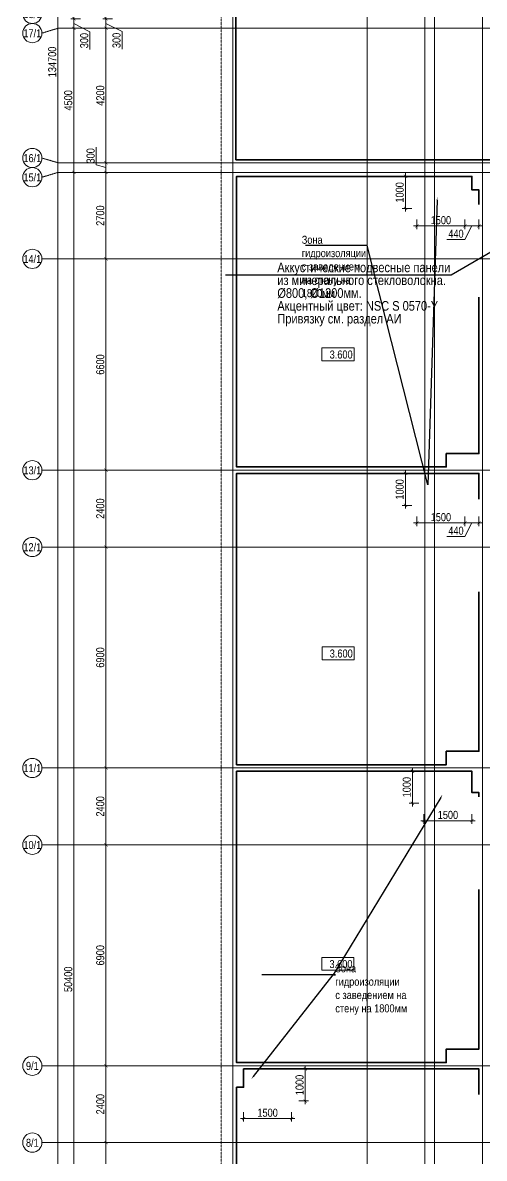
# Model space of a CAD drawing. Header units: millimetres. Extents: x -328335 to 1213373, y -208171 to 164144.
# Drawn here: x -6555 to 7855, y 33110 to 68575 of the extents above; entities that cross this region are included whole.
import ezdxf
from ezdxf import colors
from ezdxf.entities.mleader import LeaderData, LeaderLine
from ezdxf.enums import TextEntityAlignment as Align
from ezdxf.math import Vec2, Vec3

# ---------------------------------------------------------------- set-up
doc = ezdxf.new("R2010")
doc.units = ezdxf.units.MM
doc.header["$LTSCALE"] = 0.5
doc.linetypes.add('CENTER', pattern=[50.8, 31.75, -6.35, 6.35, -6.35])
doc.linetypes.add('DASHED', pattern=[19.05, 12.7, -6.35])
doc.layers.get('Defpoints').update_dxf_attribs({"color": 140})
for name, color, linetype, lineweight in [('АИ_Плинтус', 3, 'Continuous', 9), ('АИ_Полы', 1, 'Continuous', 9), ('АИ_Полы_размеры', 7, 'Continuous', 5), ('АР6_потолок_отм', 5, 'Continuous', 5), ('АЦ_Выноски', 7, 'Continuous', 5), ('РД_Оси_размер', 8, 'Continuous', 0)]:
    doc.layers.add(name, color=color, linetype=linetype, lineweight=lineweight)
doc.layers.add('АР_Делит', color=120, linetype='Continuous', lineweight=0, plot=False)
doc.layers.add('РД_Оси_100', color=7, linetype='Continuous', lineweight=0, true_color=0x525252)
doc.styles.add('Arial_Narrow_08', font='ARIALN.TTF', dxfattribs={"width": 0.8})
doc.styles.add('style1', font='ARIALN.TTF')
doc.styles.add('ккк', font='isocpeur.ttf', dxfattribs={"width": 0.85, "oblique": 15})
doc.dimstyles.new('Dim100_ареал', dxfattribs={"dimscale": 100, "dimtxt": 2.5, "dimasz": 1, "dimexe": 1, "dimexo": 1, "dimgap": 0.5, "dimtad": 1, "dimzin": 12, "dimdsep": 46, "dimtxsty": 'style1', "dimblk": 'ARCHTICK', "dimcen": 1, "dimdle": 1, "dimaunit": 1, "dimadec": 0, "dimazin": 3, "dimtfac": 1, "dimtmove": 1, "dimatfit": 3, "dimldrblk": 'OPEN30', "dimfxl": 2, "dimfxlon": 1, "dimtolj": 1, "dimtzin": 0, "dimlwd": 5, "dimlwe": 5, "dimarcsym": 0})

# ---------------------------------------------------------------- blocks, each defined once
blk = doc.blocks.new('A-iden')
at = {"linetype": 'Continuous', "lineweight": 5}
blk.add_circle((0, -4), 3, dxfattribs=at)
at = {"color": 0, "linetype": 'Continuous', "lineweight": 20, "style": 'ккк', "width": 0.85}
blk.add_attdef('ID', text='', height=4, dxfattribs=at).set_placement((0.31, -3.85), align=Align.MIDDLE_CENTER)
blk = doc.blocks.new('_ArchTick')
at = {"color": 0, "linetype": 'ByBlock', "const_width": 0.15}
blk.add_lwpolyline([(-0.5, -0.5), (0.5, 0.5)], dxfattribs=at)
blk = doc.blocks.new('*D402')
at = {"layer": 'Defpoints', "color": 0, "transparency": 16777216}
for p in [(-5455, 134700), (-2955, 134700), (-2955, 0)]:
    blk.add_point(p, dxfattribs=at)
at = {"layer": 'РД_Оси_размер', "color": 0, "lineweight": 5, "transparency": 16777216}
for p, q in [((-5455, -100), (-5455, 134800)), ((-5255, 134700), (-5555, 134700)), ((-5255, 0), (-5555, 0))]:
    blk.add_line(p, q, dxfattribs=at)
at = {"layer": 'РД_Оси_размер', "color": 0, "lineweight": 5, "transparency": 16777216, "xscale": 100, "yscale": 100, "zscale": 100}
for p, rotation in [((-5455, 134700), 90), ((-5455, 0), 270)]:
    blk.add_blockref('_ArchTick', p, dxfattribs=dict(at, rotation=rotation))
at = {"layer": 'РД_Оси_размер', "color": 0, "transparency": 16777216, "insert": (-5633, 67350), "char_height": 250, "attachment_point": 5, "rotation": 90, "style": 'style1'}
blk.add_mtext('\\A1;134700', dxfattribs=at)
blk = doc.blocks.new('_Open30')
at = {"color": 0, "linetype": 'ByBlock', "lineweight": -2}
for p, q in [((-1, 0.27), (0, 0)), ((0, 0), (-1, -0.27)), ((0, 0), (-1, 0))]:
    blk.add_line(p, q, dxfattribs=at)
blk = doc.blocks.new('*D407')
at = {"layer": 'Defpoints', "color": 0, "transparency": 16777216}
for p in [(-3955, 33600), (-2955, 33600), (-2955, 29400)]:
    blk.add_point(p, dxfattribs=at)
at = {"layer": 'РД_Оси_размер', "color": 0, "lineweight": 5, "transparency": 16777216}
for p, q in [((-3955, 29300), (-3955, 33700)), ((-3755, 33600), (-4055, 33600)), ((-3755, 29400), (-4055, 29400))]:
    blk.add_line(p, q, dxfattribs=at)
at = {"layer": 'РД_Оси_размер', "color": 0, "lineweight": 5, "transparency": 16777216, "xscale": 100, "yscale": 100, "zscale": 100}
for p, rotation in [((-3955, 33600), 90), ((-3955, 29400), 270)]:
    blk.add_blockref('_ArchTick', p, dxfattribs=dict(at, rotation=rotation))
at = {"layer": 'РД_Оси_размер', "color": 0, "transparency": 16777216, "insert": (-4133, 31500), "char_height": 250, "attachment_point": 5, "rotation": 90, "style": 'style1'}
blk.add_mtext('\\A1;4200', dxfattribs=at)
blk = doc.blocks.new('*D408')
at = {"layer": 'Defpoints', "color": 0, "transparency": 16777216}
for p in [(-3955, 36000), (-2955, 36000), (-2955, 33600)]:
    blk.add_point(p, dxfattribs=at)
at = {"layer": 'РД_Оси_размер', "color": 0, "lineweight": 5, "transparency": 16777216}
for p, q in [((-3755, 36000), (-4055, 36000)), ((-3955, 33500), (-3955, 36100)), ((-3755, 33600), (-4055, 33600))]:
    blk.add_line(p, q, dxfattribs=at)
at = {"layer": 'РД_Оси_размер', "color": 0, "lineweight": 5, "transparency": 16777216, "xscale": 100, "yscale": 100, "zscale": 100}
for p, rotation in [((-3955, 36000), 90), ((-3955, 33600), 270)]:
    blk.add_blockref('_ArchTick', p, dxfattribs=dict(at, rotation=rotation))
at = {"layer": 'РД_Оси_размер', "color": 0, "transparency": 16777216, "insert": (-4133, 34800), "char_height": 250, "attachment_point": 5, "rotation": 90, "style": 'style1'}
blk.add_mtext('\\A1;2400', dxfattribs=at)
blk = doc.blocks.new('*D409')
at = {"layer": 'Defpoints', "color": 0, "transparency": 16777216}
for p in [(-3955, 42900), (-2955, 42900), (-2955, 36000)]:
    blk.add_point(p, dxfattribs=at)
at = {"layer": 'РД_Оси_размер', "color": 0, "lineweight": 5, "transparency": 16777216}
for p, q in [((-3955, 35900), (-3955, 43000)), ((-3755, 42900), (-4055, 42900)), ((-3755, 36000), (-4055, 36000))]:
    blk.add_line(p, q, dxfattribs=at)
at = {"layer": 'РД_Оси_размер', "color": 0, "lineweight": 5, "transparency": 16777216, "xscale": 100, "yscale": 100, "zscale": 100}
for p, rotation in [((-3955, 42900), 90), ((-3955, 36000), 270)]:
    blk.add_blockref('_ArchTick', p, dxfattribs=dict(at, rotation=rotation))
at = {"layer": 'РД_Оси_размер', "color": 0, "transparency": 16777216, "insert": (-4133, 39450), "char_height": 250, "attachment_point": 5, "rotation": 90, "style": 'style1'}
blk.add_mtext('\\A1;6900', dxfattribs=at)
blk = doc.blocks.new('*D410')
at = {"layer": 'Defpoints', "color": 0, "transparency": 16777216}
for p in [(-3955, 45300), (-2955, 45300), (-2955, 42900)]:
    blk.add_point(p, dxfattribs=at)
at = {"layer": 'РД_Оси_размер', "color": 0, "lineweight": 5, "transparency": 16777216}
for p, q in [((-3955, 42800), (-3955, 45400)), ((-3755, 45300), (-4055, 45300)), ((-3755, 42900), (-4055, 42900))]:
    blk.add_line(p, q, dxfattribs=at)
at = {"layer": 'РД_Оси_размер', "color": 0, "lineweight": 5, "transparency": 16777216, "xscale": 100, "yscale": 100, "zscale": 100}
for p, rotation in [((-3955, 45300), 90), ((-3955, 42900), 270)]:
    blk.add_blockref('_ArchTick', p, dxfattribs=dict(at, rotation=rotation))
at = {"layer": 'РД_Оси_размер', "color": 0, "transparency": 16777216, "insert": (-4133, 44100), "char_height": 250, "attachment_point": 5, "rotation": 90, "style": 'style1'}
blk.add_mtext('\\A1;2400', dxfattribs=at)
blk = doc.blocks.new('*D411')
at = {"layer": 'Defpoints', "color": 0, "transparency": 16777216}
for p in [(-3955, 52200), (-2955, 52200), (-2955, 45300)]:
    blk.add_point(p, dxfattribs=at)
at = {"layer": 'РД_Оси_размер', "color": 0, "lineweight": 5, "transparency": 16777216}
for p, q in [((-3755, 52200), (-4055, 52200)), ((-3955, 45200), (-3955, 52300)), ((-3755, 45300), (-4055, 45300))]:
    blk.add_line(p, q, dxfattribs=at)
at = {"layer": 'РД_Оси_размер', "color": 0, "lineweight": 5, "transparency": 16777216, "xscale": 100, "yscale": 100, "zscale": 100}
for p, rotation in [((-3955, 52200), 90), ((-3955, 45300), 270)]:
    blk.add_blockref('_ArchTick', p, dxfattribs=dict(at, rotation=rotation))
at = {"layer": 'РД_Оси_размер', "color": 0, "transparency": 16777216, "insert": (-4133, 48750), "char_height": 250, "attachment_point": 5, "rotation": 90, "style": 'style1'}
blk.add_mtext('\\A1;6900', dxfattribs=at)
blk = doc.blocks.new('*D412')
at = {"layer": 'Defpoints', "color": 0, "transparency": 16777216}
for p in [(-3955, 54600), (-2955, 54600), (-2955, 52200)]:
    blk.add_point(p, dxfattribs=at)
at = {"layer": 'РД_Оси_размер', "color": 0, "lineweight": 5, "transparency": 16777216}
for p, q in [((-3955, 52100), (-3955, 54700)), ((-3755, 54600), (-4055, 54600)), ((-3755, 52200), (-4055, 52200))]:
    blk.add_line(p, q, dxfattribs=at)
at = {"layer": 'РД_Оси_размер', "color": 0, "lineweight": 5, "transparency": 16777216, "xscale": 100, "yscale": 100, "zscale": 100}
for p, rotation in [((-3955, 54600), 90), ((-3955, 52200), 270)]:
    blk.add_blockref('_ArchTick', p, dxfattribs=dict(at, rotation=rotation))
at = {"layer": 'РД_Оси_размер', "color": 0, "transparency": 16777216, "insert": (-4133, 53400), "char_height": 250, "attachment_point": 5, "rotation": 90, "style": 'style1'}
blk.add_mtext('\\A1;2400', dxfattribs=at)
blk = doc.blocks.new('*D413')
at = {"layer": 'Defpoints', "color": 0, "transparency": 16777216}
for p in [(-3955, 61200), (-2955, 61200), (-2955, 54600)]:
    blk.add_point(p, dxfattribs=at)
at = {"layer": 'РД_Оси_размер', "color": 0, "lineweight": 5, "transparency": 16777216}
for p, q in [((-3755, 61200), (-4055, 61200)), ((-3955, 54500), (-3955, 61300)), ((-3755, 54600), (-4055, 54600))]:
    blk.add_line(p, q, dxfattribs=at)
at = {"layer": 'РД_Оси_размер', "color": 0, "lineweight": 5, "transparency": 16777216, "xscale": 100, "yscale": 100, "zscale": 100}
for p, rotation in [((-3955, 61200), 90), ((-3955, 54600), 270)]:
    blk.add_blockref('_ArchTick', p, dxfattribs=dict(at, rotation=rotation))
at = {"layer": 'РД_Оси_размер', "color": 0, "transparency": 16777216, "insert": (-4133, 57900), "char_height": 250, "attachment_point": 5, "rotation": 90, "style": 'style1'}
blk.add_mtext('\\A1;6600', dxfattribs=at)
blk = doc.blocks.new('*D414')
at = {"layer": 'Defpoints', "color": 0, "transparency": 16777216}
for p in [(-3955, 63900), (-2955, 63900), (-2955, 61200)]:
    blk.add_point(p, dxfattribs=at)
at = {"layer": 'РД_Оси_размер', "color": 0, "lineweight": 5, "transparency": 16777216}
for p, q in [((-3755, 63900), (-4055, 63900)), ((-3955, 61100), (-3955, 64000)), ((-3755, 61200), (-4055, 61200))]:
    blk.add_line(p, q, dxfattribs=at)
at = {"layer": 'РД_Оси_размер', "color": 0, "lineweight": 5, "transparency": 16777216, "xscale": 100, "yscale": 100, "zscale": 100}
for p, rotation in [((-3955, 63900), 90), ((-3955, 61200), 270)]:
    blk.add_blockref('_ArchTick', p, dxfattribs=dict(at, rotation=rotation))
at = {"layer": 'РД_Оси_размер', "color": 0, "transparency": 16777216, "insert": (-4133, 62550), "char_height": 250, "attachment_point": 5, "rotation": 90, "style": 'style1'}
blk.add_mtext('\\A1;2700', dxfattribs=at)
blk = doc.blocks.new('*D415')
at = {"layer": 'Defpoints', "color": 0, "transparency": 16777216}
for p in [(-3955, 64200), (-2955, 64200), (-2955, 63900)]:
    blk.add_point(p, dxfattribs=at)
at = {"layer": 'РД_Оси_размер', "color": 0, "lineweight": 5, "transparency": 16777216}
for p, q in [((-4258, 64141), (-4258, 64693)), ((-3755, 64200), (-4055, 64200)), ((-3955, 63800), (-3955, 64300)), ((-3955, 64050), (-4258, 64141)), ((-3755, 63900), (-4055, 63900))]:
    blk.add_line(p, q, dxfattribs=at)
at = {"layer": 'РД_Оси_размер', "color": 0, "lineweight": 5, "transparency": 16777216, "xscale": 100, "yscale": 100, "zscale": 100}
for p, rotation in [((-3955, 64200), 90), ((-3955, 63900), 270)]:
    blk.add_blockref('_ArchTick', p, dxfattribs=dict(at, rotation=rotation))
at = {"layer": 'РД_Оси_размер', "color": 0, "transparency": 16777216, "insert": (-4435, 64417), "char_height": 250, "attachment_point": 5, "rotation": 90, "style": 'style1'}
blk.add_mtext('\\A1;300', dxfattribs=at)
blk = doc.blocks.new('*D416')
at = {"layer": 'Defpoints', "color": 0, "transparency": 16777216}
for p in [(-3955, 68400), (-2955, 68400), (-2955, 64200)]:
    blk.add_point(p, dxfattribs=at)
at = {"layer": 'РД_Оси_размер', "color": 0, "lineweight": 5, "transparency": 16777216}
for p, q in [((-3955, 64100), (-3955, 68500)), ((-3755, 68400), (-4055, 68400)), ((-3755, 64200), (-4055, 64200))]:
    blk.add_line(p, q, dxfattribs=at)
at = {"layer": 'РД_Оси_размер', "color": 0, "lineweight": 5, "transparency": 16777216, "xscale": 100, "yscale": 100, "zscale": 100}
for p, rotation in [((-3955, 68400), 90), ((-3955, 64200), 270)]:
    blk.add_blockref('_ArchTick', p, dxfattribs=dict(at, rotation=rotation))
at = {"layer": 'РД_Оси_размер', "color": 0, "transparency": 16777216, "insert": (-4133, 66300), "char_height": 250, "attachment_point": 5, "rotation": 90, "style": 'style1'}
blk.add_mtext('\\A1;4200', dxfattribs=at)
blk = doc.blocks.new('*D417')
at = {"layer": 'Defpoints', "color": 0, "transparency": 16777216}
for p in [(-3955, 68700), (-2955, 68700), (-2955, 68400)]:
    blk.add_point(p, dxfattribs=at)
at = {"layer": 'РД_Оси_размер', "color": 0, "lineweight": 5, "transparency": 16777216}
for p, q in [((-3755, 68700), (-4055, 68700)), ((-3955, 68300), (-3955, 68800)), ((-3955, 68550), (-3448, 68298)), ((-3755, 68400), (-4055, 68400)), ((-3448, 68298), (-3448, 67746))]:
    blk.add_line(p, q, dxfattribs=at)
at = {"layer": 'РД_Оси_размер', "color": 0, "lineweight": 5, "transparency": 16777216, "xscale": 100, "yscale": 100, "zscale": 100}
for p, rotation in [((-3955, 68700), 90), ((-3955, 68400), 270)]:
    blk.add_blockref('_ArchTick', p, dxfattribs=dict(at, rotation=rotation))
at = {"layer": 'РД_Оси_размер', "color": 0, "transparency": 16777216, "insert": (-3626, 68022), "char_height": 250, "attachment_point": 5, "rotation": 90, "style": 'style1'}
blk.add_mtext('\\A1;300', dxfattribs=at)
blk = doc.blocks.new('*D446')
at = {"layer": 'Defpoints', "color": 0, "transparency": 16777216}
for p in [(-4955, 63900), (-2955, 63900), (-2955, 13500)]:
    blk.add_point(p, dxfattribs=at)
at = {"layer": 'РД_Оси_размер', "color": 0, "lineweight": 5, "transparency": 16777216}
for p, q in [((-4755, 63900), (-5055, 63900)), ((-4955, 13400), (-4955, 64000)), ((-4755, 13500), (-5055, 13500))]:
    blk.add_line(p, q, dxfattribs=at)
at = {"layer": 'РД_Оси_размер', "color": 0, "lineweight": 5, "transparency": 16777216, "xscale": 100, "yscale": 100, "zscale": 100}
for p, rotation in [((-4955, 63900), 90), ((-4955, 13500), 270)]:
    blk.add_blockref('_ArchTick', p, dxfattribs=dict(at, rotation=rotation))
at = {"layer": 'РД_Оси_размер', "color": 0, "transparency": 16777216, "insert": (-5133, 38700), "char_height": 250, "attachment_point": 5, "rotation": 90, "style": 'style1'}
blk.add_mtext('\\A1;50400', dxfattribs=at)
blk = doc.blocks.new('*D45')
at = {"layer": 'Defpoints', "color": 0, "transparency": 16777216}
for p in [(-4955, 68400), (-2955, 68400), (-2955, 63900)]:
    blk.add_point(p, dxfattribs=at)
at = {"layer": 'РД_Оси_размер', "color": 0, "lineweight": 5, "transparency": 16777216}
for p, q in [((-4955, 63800), (-4955, 68500)), ((-4755, 68400), (-5055, 68400)), ((-4755, 63900), (-5055, 63900))]:
    blk.add_line(p, q, dxfattribs=at)
at = {"layer": 'РД_Оси_размер', "color": 0, "lineweight": 5, "transparency": 16777216, "xscale": 100, "yscale": 100, "zscale": 100}
for p, rotation in [((-4955, 68400), 90), ((-4955, 63900), 270)]:
    blk.add_blockref('_ArchTick', p, dxfattribs=dict(at, rotation=rotation))
at = {"layer": 'РД_Оси_размер', "color": 0, "transparency": 16777216, "insert": (-5133, 66150), "char_height": 250, "attachment_point": 5, "rotation": 90, "style": 'style1'}
blk.add_mtext('\\A1;4500', dxfattribs=at)
blk = doc.blocks.new('*D451')
at = {"layer": 'Defpoints', "color": 0, "transparency": 16777216}
for p in [(-2955, 68700), (-4955, 68400), (-2955, 68400)]:
    blk.add_point(p, dxfattribs=at)
at = {"layer": 'РД_Оси_размер', "color": 0, "lineweight": 5, "transparency": 16777216}
for p, q in [((-4755, 68700), (-5055, 68700)), ((-4955, 68800), (-4955, 68300)), ((-4955, 68550), (-4455, 68292)), ((-4755, 68400), (-5055, 68400)), ((-4455, 68292), (-4455, 67740))]:
    blk.add_line(p, q, dxfattribs=at)
at = {"layer": 'РД_Оси_размер', "color": 0, "lineweight": 5, "transparency": 16777216, "xscale": 100, "yscale": 100, "zscale": 100}
for p, rotation in [((-4955, 68700), 90), ((-4955, 68400), 270)]:
    blk.add_blockref('_ArchTick', p, dxfattribs=dict(at, rotation=rotation))
at = {"layer": 'РД_Оси_размер', "color": 0, "transparency": 16777216, "insert": (-4633, 68016), "char_height": 250, "attachment_point": 5, "rotation": 90, "style": 'style1'}
blk.add_mtext('\\A1;300', dxfattribs=at)
blk = doc.blocks.new('Отметка_план')
at = {"color": 7, "lineweight": 5}
blk.add_lwpolyline([(0, 0), (10, 0), (10, 4), (0, 4)], close=True, dxfattribs=at)
at = {"style": 'Arial_Narrow_08', "width": 0.8}
blk.add_attdef('OTMG', text='', height=2.5, dxfattribs=at).set_placement((9.06, 0.7), align=Align.RIGHT)
blk = doc.blocks.new('*D189')
at = {"layer": 'Defpoints', "color": 0, "transparency": 16777216}
for p in [(5750, 62775), (7250, 62775), (7250, 62229)]:
    blk.add_point(p, dxfattribs=at)
at = {"layer": 'АИ_Полы_размеры', "color": 0, "lineweight": 5, "transparency": 16777216}
for p, q in [((5750, 62429), (5750, 62129)), ((7250, 62429), (7250, 62129)), ((5650, 62229), (7350, 62229))]:
    blk.add_line(p, q, dxfattribs=at)
at = {"layer": 'АИ_Полы_размеры', "color": 0, "lineweight": 5, "transparency": 16777216, "xscale": 100, "yscale": 100, "zscale": 100, "rotation": 180}
blk.add_blockref('_ArchTick', (5750, 62229), dxfattribs=at)
at = {"layer": 'АИ_Полы_размеры', "color": 0, "lineweight": 5, "transparency": 16777216, "xscale": 100, "yscale": 100, "zscale": 100}
blk.add_blockref('_ArchTick', (7250, 62229), dxfattribs=at)
at = {"layer": 'АИ_Полы_размеры', "color": 0, "transparency": 16777216, "insert": (6500, 62407), "char_height": 250, "attachment_point": 5, "style": 'style1'}
blk.add_mtext('\\A1;1500', dxfattribs=at)
blk = doc.blocks.new('*D190')
at = {"layer": 'Defpoints', "color": 0, "transparency": 16777216}
for p in [(5394, 63775), (7250, 63775), (7250, 62775)]:
    blk.add_point(p, dxfattribs=at)
at = {"layer": 'АИ_Полы_размеры', "color": 0, "lineweight": 5, "transparency": 16777216}
for p, q in [((5394, 62675), (5394, 63875)), ((5594, 63775), (5294, 63775)), ((5594, 62775), (5294, 62775))]:
    blk.add_line(p, q, dxfattribs=at)
at = {"layer": 'АИ_Полы_размеры', "color": 0, "lineweight": 5, "transparency": 16777216, "xscale": 100, "yscale": 100, "zscale": 100}
for p, rotation in [((5394, 63775), 90), ((5394, 62775), 270)]:
    blk.add_blockref('_ArchTick', p, dxfattribs=dict(at, rotation=rotation))
at = {"layer": 'АИ_Полы_размеры', "color": 0, "transparency": 16777216, "insert": (5216, 63275), "char_height": 250, "attachment_point": 5, "rotation": 90, "style": 'style1'}
blk.add_mtext('\\A1;1000', dxfattribs=at)
blk = doc.blocks.new('*D191')
at = {"layer": 'Defpoints', "color": 0, "transparency": 16777216}
for p in [(5970, 44200), (7470, 44200), (7470, 43654)]:
    blk.add_point(p, dxfattribs=at)
at = {"layer": 'АИ_Полы_размеры', "color": 0, "lineweight": 5, "transparency": 16777216}
for p, q in [((5870, 43654), (7570, 43654)), ((5970, 43854), (5970, 43554)), ((7470, 43854), (7470, 43554))]:
    blk.add_line(p, q, dxfattribs=at)
at = {"layer": 'АИ_Полы_размеры', "color": 0, "lineweight": 5, "transparency": 16777216, "xscale": 100, "yscale": 100, "zscale": 100, "rotation": 180}
blk.add_blockref('_ArchTick', (5970, 43654), dxfattribs=at)
at = {"layer": 'АИ_Полы_размеры', "color": 0, "lineweight": 5, "transparency": 16777216, "xscale": 100, "yscale": 100, "zscale": 100}
blk.add_blockref('_ArchTick', (7470, 43654), dxfattribs=at)
at = {"layer": 'АИ_Полы_размеры', "color": 0, "transparency": 16777216, "insert": (6720, 43832), "char_height": 250, "attachment_point": 5, "style": 'style1'}
blk.add_mtext('\\A1;1500', dxfattribs=at)
blk = doc.blocks.new('*D192')
at = {"layer": 'Defpoints', "color": 0, "transparency": 16777216}
for p in [(5614, 45200), (7470, 45200), (7470, 44200)]:
    blk.add_point(p, dxfattribs=at)
at = {"layer": 'АИ_Полы_размеры', "color": 0, "lineweight": 5, "transparency": 16777216}
for p, q in [((5814, 45200), (5514, 45200)), ((5614, 44100), (5614, 45300)), ((5814, 44200), (5514, 44200))]:
    blk.add_line(p, q, dxfattribs=at)
at = {"layer": 'АИ_Полы_размеры', "color": 0, "lineweight": 5, "transparency": 16777216, "xscale": 100, "yscale": 100, "zscale": 100}
for p, rotation in [((5614, 45200), 90), ((5614, 44200), 270)]:
    blk.add_blockref('_ArchTick', p, dxfattribs=dict(at, rotation=rotation))
at = {"layer": 'АИ_Полы_размеры', "color": 0, "transparency": 16777216, "insert": (5436, 44700), "char_height": 250, "attachment_point": 5, "rotation": 90, "style": 'style1'}
blk.add_mtext('\\A1;1000', dxfattribs=at)
blk = doc.blocks.new('*D193')
at = {"layer": 'Defpoints', "color": 0, "transparency": 16777216}
for p in [(340, 34900), (1840, 34900), (1840, 34354)]:
    blk.add_point(p, dxfattribs=at)
at = {"layer": 'АИ_Полы_размеры', "color": 0, "lineweight": 5, "transparency": 16777216}
for p, q in [((340, 34554), (340, 34254)), ((1840, 34554), (1840, 34254)), ((240, 34354), (1940, 34354))]:
    blk.add_line(p, q, dxfattribs=at)
at = {"layer": 'АИ_Полы_размеры', "color": 0, "lineweight": 5, "transparency": 16777216, "xscale": 100, "yscale": 100, "zscale": 100, "rotation": 180}
blk.add_blockref('_ArchTick', (340, 34354), dxfattribs=at)
at = {"layer": 'АИ_Полы_размеры', "color": 0, "lineweight": 5, "transparency": 16777216, "xscale": 100, "yscale": 100, "zscale": 100}
blk.add_blockref('_ArchTick', (1840, 34354), dxfattribs=at)
at = {"layer": 'АИ_Полы_размеры', "color": 0, "transparency": 16777216, "insert": (1090, 34531), "char_height": 250, "attachment_point": 5, "style": 'style1'}
blk.add_mtext('\\A1;1500', dxfattribs=at)
blk = doc.blocks.new('*D194')
at = {"layer": 'Defpoints', "color": 0, "transparency": 16777216}
for p in [(1840, 35900), (2267, 35900), (1840, 34900)]:
    blk.add_point(p, dxfattribs=at)
at = {"layer": 'АИ_Полы_размеры', "color": 0, "lineweight": 5, "transparency": 16777216}
for p, q in [((2067, 35900), (2367, 35900)), ((2267, 34800), (2267, 36000)), ((2067, 34900), (2367, 34900))]:
    blk.add_line(p, q, dxfattribs=at)
at = {"layer": 'АИ_Полы_размеры', "color": 0, "lineweight": 5, "transparency": 16777216, "xscale": 100, "yscale": 100, "zscale": 100}
for p, rotation in [((2267, 35900), 90), ((2267, 34900), 270)]:
    blk.add_blockref('_ArchTick', p, dxfattribs=dict(at, rotation=rotation))
at = {"layer": 'АИ_Полы_размеры', "color": 0, "transparency": 16777216, "insert": (2090, 35400), "char_height": 250, "attachment_point": 5, "rotation": 90, "style": 'style1'}
blk.add_mtext('\\A1;1000', dxfattribs=at)
blk = doc.blocks.new('*D207')
at = {"layer": 'Defpoints', "color": 0, "transparency": 16777216}
for p in [(7250, 62775), (7690, 62901), (7690, 62229)]:
    blk.add_point(p, dxfattribs=at)
at = {"layer": 'АИ_Полы_размеры', "color": 0, "lineweight": 5, "transparency": 16777216}
for p, q in [((7250, 62429), (7250, 62129)), ((7690, 62429), (7690, 62129)), ((7150, 62229), (7790, 62229)), ((7470, 62229), (7251, 61806)), ((7251, 61806), (6691, 61806))]:
    blk.add_line(p, q, dxfattribs=at)
at = {"layer": 'АИ_Полы_размеры', "color": 0, "lineweight": 5, "transparency": 16777216, "xscale": 100, "yscale": 100, "zscale": 100, "rotation": 180}
blk.add_blockref('_ArchTick', (7250, 62229), dxfattribs=at)
at = {"layer": 'АИ_Полы_размеры', "color": 0, "lineweight": 5, "transparency": 16777216, "xscale": 100, "yscale": 100, "zscale": 100}
blk.add_blockref('_ArchTick', (7690, 62229), dxfattribs=at)
at = {"layer": 'АИ_Полы_размеры', "color": 0, "transparency": 16777216, "insert": (6971, 61983), "char_height": 250, "attachment_point": 5, "style": 'style1'}
blk.add_mtext('\\A1;440', dxfattribs=at)
blk = doc.blocks.new('*D209')
at = {"layer": 'Defpoints', "color": 0, "transparency": 16777216}
for p in [(5750, 53500), (7250, 53500), (7250, 52954)]:
    blk.add_point(p, dxfattribs=at)
at = {"layer": 'АИ_Полы_размеры', "color": 0, "lineweight": 5, "transparency": 16777216}
for p, q in [((5650, 52954), (7350, 52954)), ((5750, 53154), (5750, 52854)), ((7250, 53154), (7250, 52854))]:
    blk.add_line(p, q, dxfattribs=at)
at = {"layer": 'АИ_Полы_размеры', "color": 0, "lineweight": 5, "transparency": 16777216, "xscale": 100, "yscale": 100, "zscale": 100, "rotation": 180}
blk.add_blockref('_ArchTick', (5750, 52954), dxfattribs=at)
at = {"layer": 'АИ_Полы_размеры', "color": 0, "lineweight": 5, "transparency": 16777216, "xscale": 100, "yscale": 100, "zscale": 100}
blk.add_blockref('_ArchTick', (7250, 52954), dxfattribs=at)
at = {"layer": 'АИ_Полы_размеры', "color": 0, "transparency": 16777216, "insert": (6500, 53132), "char_height": 250, "attachment_point": 5, "style": 'style1'}
blk.add_mtext('\\A1;1500', dxfattribs=at)
blk = doc.blocks.new('*D210')
at = {"layer": 'Defpoints', "color": 0, "transparency": 16777216}
for p in [(5394, 54500), (7250, 54500), (7250, 53500)]:
    blk.add_point(p, dxfattribs=at)
at = {"layer": 'АИ_Полы_размеры', "color": 0, "lineweight": 5, "transparency": 16777216}
for p, q in [((5594, 54500), (5294, 54500)), ((5394, 53400), (5394, 54600)), ((5594, 53500), (5294, 53500))]:
    blk.add_line(p, q, dxfattribs=at)
at = {"layer": 'АИ_Полы_размеры', "color": 0, "lineweight": 5, "transparency": 16777216, "xscale": 100, "yscale": 100, "zscale": 100}
for p, rotation in [((5394, 54500), 90), ((5394, 53500), 270)]:
    blk.add_blockref('_ArchTick', p, dxfattribs=dict(at, rotation=rotation))
at = {"layer": 'АИ_Полы_размеры', "color": 0, "transparency": 16777216, "insert": (5216, 54000), "char_height": 250, "attachment_point": 5, "rotation": 90, "style": 'style1'}
blk.add_mtext('\\A1;1000', dxfattribs=at)
blk = doc.blocks.new('*D208')
at = {"layer": 'Defpoints', "color": 0, "transparency": 16777216}
for p in [(7690, 54000), (7250, 53500), (7690, 52954)]:
    blk.add_point(p, dxfattribs=at)
at = {"layer": 'АИ_Полы_размеры', "color": 0, "lineweight": 5, "transparency": 16777216}
for p, q in [((7150, 52954), (7790, 52954)), ((7250, 53154), (7250, 52854)), ((7470, 52954), (7251, 52531)), ((7690, 53154), (7690, 52854)), ((7251, 52531), (6691, 52531))]:
    blk.add_line(p, q, dxfattribs=at)
at = {"layer": 'АИ_Полы_размеры', "color": 0, "lineweight": 5, "transparency": 16777216, "xscale": 100, "yscale": 100, "zscale": 100, "rotation": 180}
blk.add_blockref('_ArchTick', (7250, 52954), dxfattribs=at)
at = {"layer": 'АИ_Полы_размеры', "color": 0, "lineweight": 5, "transparency": 16777216, "xscale": 100, "yscale": 100, "zscale": 100}
blk.add_blockref('_ArchTick', (7690, 52954), dxfattribs=at)
at = {"layer": 'АИ_Полы_размеры', "color": 0, "transparency": 16777216, "insert": (6971, 52708), "char_height": 250, "attachment_point": 5, "style": 'style1'}
blk.add_mtext('\\A1;440', dxfattribs=at)
blk = doc.blocks.new('_Dot')
at = {"color": 0, "linetype": 'ByBlock', "lineweight": -2}
blk.add_line((-0.5, 0), (-1, 0), dxfattribs=at)
at = {"color": 0, "linetype": 'ByBlock', "const_width": 0.5}
blk.add_lwpolyline([(-0.25, 0, 1), (0.25, 0, 1)], format="xyb", close=True, dxfattribs=at)
blk = doc.blocks.new('СОШ_2200_АР_ОСИ_М100_28.05.24')
at = {"layer": 'АР_Делит', "color": 5, "linetype": 'DASHED'}
blk.add_lwpolyline([(114955, 135155), (114955, -355), (93595.036, -355), (93595.036, 13855), (94145, 13855), (94145, 68320), (66055, 68320), (66055, 13857.73), (83455, 13857.73), (83455, -355), (45245, -355), (45245, 13145), (44695, 13145), (44695, 26755), (45245, 26755), (45245, 68320), (20455, 68320), (20455, 26755), (27955, 26755), (27955, 13145), (-355, 13145), (-355, 100855), (37145, 100855), (37145, 129155)], dxfattribs=at)
at = {"layer": 'РД_Оси_100', "color": 8, "linetype": 'CENTER', "true_color": 0x808080}
for p, q in [((0, -6155), (0, 139938.679)), ((4200, -6155), (4200, 139938.679)), ((29555, 61200), (-5954.958, 61200)), ((29555, 54600), (-5954.958, 54600)), ((29555, 52200), (-5954.958, 52200)), ((29555, 45300), (-5954.958, 45300)), ((29555, 42900), (-5954.958, 42900)), ((29555, 36000), (-5954.958, 36000)), ((29555, 33600), (-5954.958, 33600))]:
    blk.add_line(p, q, dxfattribs=at)
for points in [[(5849.555, 139938.679), (6000, 139538.679), (6000, -6194.559)], [(6300, -6195.83), (6300, 139538.679), (6450, 139938.679)], [(7800, -6155), (7800, 139938.679)], [(78274.959, 68400), (-5454.958, 68400), (-5954.958, 68250)], [(29555, 64200), (-5454.958, 64200), (-5954.958, 64350)], [(29555, 63900), (-5454.958, 63900), (-5954.958, 63750)]]:
    blk.add_lwpolyline(points, dxfattribs=at)
at = {"layer": 'РД_Оси_100', "color": 0}
ref = blk.add_blockref('A-iden', (-6254.958, 69250), dxfattribs=dict(at, xscale=100, yscale=100, zscale=100))
ref.add_attrib('ID', '18/1', dxfattribs={"layer": '0', "linetype": 'Continuous', "height": 250, "style": 'style1'}).set_placement((-6254.958, 68850), align=Align.MIDDLE)
ref = blk.add_blockref('A-iden', (-6254.958, 68650), dxfattribs=dict(at, xscale=100, yscale=100, zscale=100))
ref.add_attrib('ID', '17/1', dxfattribs={"layer": '0', "linetype": 'Continuous', "height": 250, "style": 'style1'}).set_placement((-6254.958, 68250), align=Align.MIDDLE)
ref = blk.add_blockref('A-iden', (-6254.958, 64750), dxfattribs=dict(at, xscale=100, yscale=100, zscale=100))
ref.add_attrib('ID', '16/1', dxfattribs={"layer": '0', "linetype": 'Continuous', "height": 250, "style": 'style1'}).set_placement((-6254.958, 64350), align=Align.MIDDLE)
ref = blk.add_blockref('A-iden', (-6254.958, 64150), dxfattribs=dict(at, xscale=100, yscale=100, zscale=100))
ref.add_attrib('ID', '15/1', dxfattribs={"layer": '0', "linetype": 'Continuous', "height": 250, "style": 'style1'}).set_placement((-6254.958, 63750), align=Align.MIDDLE)
ref = blk.add_blockref('A-iden', (-6254.958, 61600), dxfattribs=dict(at, xscale=100, yscale=100, zscale=100))
ref.add_attrib('ID', '14/1', dxfattribs={"layer": '0', "linetype": 'Continuous', "height": 250, "style": 'style1'}).set_placement((-6254.958, 61200), align=Align.MIDDLE)
ref = blk.add_blockref('A-iden', (-6254.958, 55000), dxfattribs=dict(at, xscale=100, yscale=100, zscale=100))
ref.add_attrib('ID', '13/1', dxfattribs={"layer": '0', "linetype": 'Continuous', "height": 250, "style": 'style1'}).set_placement((-6254.958, 54600), align=Align.MIDDLE)
ref = blk.add_blockref('A-iden', (-6254.958, 52600), dxfattribs=dict(at, xscale=100, yscale=100, zscale=100))
ref.add_attrib('ID', '12/1', dxfattribs={"layer": '0', "linetype": 'Continuous', "height": 250, "style": 'style1'}).set_placement((-6254.958, 52200), align=Align.MIDDLE)
ref = blk.add_blockref('A-iden', (-6254.958, 45700), dxfattribs=dict(at, xscale=100, yscale=100, zscale=100))
ref.add_attrib('ID', '11/1', dxfattribs={"layer": '0', "linetype": 'Continuous', "height": 250, "style": 'style1'}).set_placement((-6254.958, 45300), align=Align.MIDDLE)
ref = blk.add_blockref('A-iden', (-6254.958, 43300), dxfattribs=dict(at, xscale=100, yscale=100, zscale=100))
ref.add_attrib('ID', '10/1', dxfattribs={"layer": '0', "linetype": 'Continuous', "height": 250, "style": 'style1'}).set_placement((-6254.958, 42900), align=Align.MIDDLE)
ref = blk.add_blockref('A-iden', (-6254.958, 36400), dxfattribs=dict(at, xscale=100, yscale=100, zscale=100))
ref.add_attrib('ID', '9/1', dxfattribs={"layer": '0', "linetype": 'Continuous', "height": 250, "style": 'style1'}).set_placement((-6254.958, 36000), align=Align.MIDDLE)
ref = blk.add_blockref('A-iden', (-6254.958, 34000), dxfattribs=dict(at, xscale=100, yscale=100, zscale=100))
ref.add_attrib('ID', '8/1', dxfattribs={"layer": '0', "linetype": 'Continuous', "height": 250, "style": 'style1'}).set_placement((-6254.958, 33600), align=Align.MIDDLE)
at = {"layer": 'РД_Оси_размер'}
for base, p1, p2, picture, middle in [((-5454.958, 134700), (-2954.958, 0), (-2954.958, 134700), '*D402', (-5632.601, 67350)), ((-4954.958, 68400), (-2954.958, 63900), (-2954.958, 68400), '*D45', (-5132.601, 66150)), ((-3954.958, 68400), (-2954.958, 64200), (-2954.958, 68400), '*D416', (-4132.601, 66300)), ((-3954.958, 64200), (-2954.958, 63900), (-2954.958, 64200), '*D415', (-4435.244, 64190.793)), ((-4954.958, 63900), (-2954.958, 13500), (-2954.958, 63900), '*D446', (-5132.601, 38700)), ((-3954.958, 63900), (-2954.958, 61200), (-2954.958, 63900), '*D414', (-4132.601, 62550)), ((-3954.958, 61200), (-2954.958, 54600), (-2954.958, 61200), '*D413', (-4132.601, 57900)), ((-3954.958, 54600), (-2954.958, 52200), (-2954.958, 54600), '*D412', (-4132.601, 53400)), ((-3954.958, 52200), (-2954.958, 45300), (-2954.958, 52200), '*D411', (-4132.601, 48750)), ((-3954.958, 45300), (-2954.958, 42900), (-2954.958, 45300), '*D410', (-4132.601, 44100)), ((-3954.958, 42900), (-2954.958, 36000), (-2954.958, 42900), '*D409', (-4132.601, 39450)), ((-3954.958, 36000), (-2954.958, 33600), (-2954.958, 36000), '*D408', (-4132.601, 34800)), ((-3954.958, 33600), (-2954.958, 29400), (-2954.958, 33600), '*D407', (-4132.601, 31500))]:
    dim = blk.add_linear_dim(base=base, p1=p1, p2=p2, angle=90, dimstyle='Dim100_ареал', dxfattribs=at)
    dim.commit()
    dim.dimension.update_dxf_attribs({"geometry": picture, "text_midpoint": middle})
for base, p1, p2, picture, middle in [((-4954.958, 68400), (-2954.958, 68700), (-2954.958, 68400), '*D451', (-4454.958, 68242.057)), ((-3954.958, 68700), (-2954.958, 68400), (-2954.958, 68700), '*D417', (-3448.316, 68248.494))]:
    dim = blk.add_linear_dim(base=base, p1=p1, p2=p2, angle=90, dimstyle='Dim100_ареал', dxfattribs=at)
    dim.commit()
    dim.dimension.update_dxf_attribs({"geometry": picture, "text_midpoint": middle, "dimtype": 160})

msp = doc.modelspace()

# ---------------------------------------------------------------- linework, layer by layer
at = {"layer": 'АИ_Плинтус', "color": 24, "linetype": 'ByBlock', "lineweight": 35, "true_color": 0xa52900}
for points in [[(1149.999, 88400), (400, 88400), (400, 88250), (100, 88250), (100, 82450), (400, 82450), (400, 81950), (100, 81950), (100, 76450), (400, 76450), (400, 75950), (100, 75950), (100, 70450), (400, 70450), (400, 69950), (100, 69950), (100, 64295), (12505.048, 64295), (12505.048, 70000), (12400, 70000), (12400, 70400), (12505.048, 70399), (12505.048, 73200)], [(7690, 60000), (7690, 55120), (6670, 55120), (6670, 54700), (120, 54700), (120, 63775), (7470, 63774.912), (7470, 63354.912), (7690, 63355), (7690, 62900)], [(7690, 53700), (7690, 54500), (120, 54500), (120, 45400), (6670, 45400), (6670, 45820), (7690, 45820), (7690, 50800)], [(7690, 44400), (7690, 44530), (7470, 44530), (7470, 45200), (120, 45200), (120, 36100), (6670, 36100), (6670, 36520.159), (7690.018, 36520.159), (7690, 41500)], [(7690, 35100), (7690, 35900), (340.115, 35899.964), (339.885, 35330.036), (120, 35330.024), (120, 26809.995), (6470, 26809.995), (6470, 27230), (7690, 27230), (7689.999, 32200)]]:
    msp.add_lwpolyline(points, dxfattribs=at)

# ---------------------------------------------------------------- block references
at = {"layer": 'АР6_потолок_отм'}
ref = msp.add_blockref('Отметка_план', (2787.704, 58016.686), dxfattribs=dict(at, xscale=100, yscale=100, zscale=100))
ref.add_attrib('OTMG', '3.600', dxfattribs={"layer": '0', "color": 0, "height": 250, "style": 'style1'}).set_placement((3745.122, 58336.502), align=Align.TOP_RIGHT)
ref = msp.add_blockref('Отметка_план', (2790.021, 48678.522), dxfattribs=dict(at, xscale=100, yscale=100, zscale=100))
ref.add_attrib('OTMG', '3.600', dxfattribs={"layer": '0', "color": 0, "height": 250, "style": 'style1'}).set_placement((3747.439, 48998.339), align=Align.TOP_RIGHT)
ref = msp.add_blockref('Отметка_план', (2780.887, 38981.717), dxfattribs=dict(at, xscale=100, yscale=100, zscale=100))
ref.add_attrib('OTMG', '3.600', dxfattribs={"layer": '0', "color": 0, "height": 250, "style": 'style1'}).set_placement((3738.305, 39301.533), align=Align.TOP_RIGHT)
at = {"layer": 'РД_Оси_100'}
msp.add_blockref('СОШ_2200_АР_ОСИ_М100_28.05.24', (0, 0), dxfattribs=at)

# ---------------------------------------------------------------- dimensions: what is measured, and where the dimension line sits
at = {"layer": 'АИ_Полы_размеры'}
for base, p1, p2, picture, middle in [((5393.917, 63775), (7249.999, 62775), (7249.999, 63775), '*D190', (5216.274, 63275)), ((5393.917, 54500), (7249.999, 53500), (7249.999, 54500), '*D210', (5216.274, 54000)), ((5613.918, 45200), (7470, 44200), (7470, 45200), '*D192', (5436.275, 44700))]:
    dim = msp.add_linear_dim(base=base, p1=p1, p2=p2, angle=90, dimstyle='Dim100_ареал', dxfattribs=at)
    dim.commit()
    dim.dimension.update_dxf_attribs({"geometry": picture, "text_midpoint": middle})
for base, p1, p2, picture, middle in [((7249.999, 62228.915), (5749.999, 62775), (7249.999, 62775), '*D189', (6499.999, 62406.558)), ((7249.999, 52953.915), (5749.999, 53500), (7249.999, 53500), '*D209', (6499.999, 53131.558)), ((7470, 43653.915), (5970, 44200), (7470, 44200), '*D191', (6720, 43831.558)), ((1840, 34353.839), (340, 34899.924), (1840, 34899.924), '*D193', (1090, 34531.482))]:
    dim = msp.add_linear_dim(base=base, p1=p1, p2=p2, dimstyle='Dim100_ареал', dxfattribs=at)
    dim.commit()
    dim.dimension.update_dxf_attribs({"geometry": picture, "text_midpoint": middle})
for base, p1, p2, picture, middle in [((7690, 62228.915), (7249.999, 62775), (7690, 62901), '*D207', (7201.461, 61805.574)), ((7690, 52953.915), (7249.999, 53500), (7690, 54000), '*D208', (7201.461, 52530.574))]:
    dim = msp.add_linear_dim(base=base, p1=p1, p2=p2, dimstyle='Dim100_ареал', dxfattribs=at)
    dim.commit()
    dim.dimension.update_dxf_attribs({"geometry": picture, "text_midpoint": middle, "dimtype": 160})
dim = msp.add_linear_dim(base=(2267.35, 35899.924), p1=(1840, 34899.924), p2=(1840, 35899.924), angle=90, dimstyle='Dim100_ареал', dxfattribs=at)
dim.commit()
dim.dimension.update_dxf_attribs({"geometry": '*D194', "text_midpoint": (2267.35, 35399.924), "dimtype": 160})

# ---------------------------------------------------------------- leaders
at = {"layer": 'АИ_Полы', "color": 7, "lineweight": 0}
ml = msp.add_multileader_mtext('Standard', dxfattribs=at)
ml.set_content('Зона гидроизоляции\\Pс заведением на стену на 1800мм', color=7, style='style1')
ml.set_leader_properties()
ml.build(insert=Vec2(0, 0))
ml.multileader.update_dxf_attribs({"text_left_attachment_type": 6, "text_right_attachment_type": 6, "dogleg_length": 0.36, "arrow_head_size": 100})
ctx = ml.context
ctx.base_point, ctx.char_height, ctx.arrow_head_size, ctx.landing_gap_size, ctx.plane_origin = Vec3(2157.943, 61620.956), 250, 100, 0, Vec3(74856.726, 45094.551)
ctx.left_attachment, ctx.right_attachment = 6, 6
notes = []
notes.append((ctx, [(1, (1, 1, 0), (4200, 61620.956), (-1, 0), 73.094, [(1, [(6384.604, 63128.537), (6095.397, 54145.143)], 0, [])])]))
ctx.mtext.insert, ctx.mtext.width, ctx.mtext.defined_height, ctx.mtext.flow_direction = Vec3(2157.943, 61920.956), 1831.10562, 363.96, 5
ml = msp.add_multileader_mtext('Standard', dxfattribs=at)
ml.set_content('Зона гидроизоляции\\Pс заведением на стену на 1800мм', color=7, style='style1')
ml.set_leader_properties()
ml.build(insert=Vec2(0, 0))
ml.multileader.update_dxf_attribs({"text_left_attachment_type": 6, "text_right_attachment_type": 6, "dogleg_length": 0.36, "arrow_head_size": 100})
ctx = ml.context
ctx.base_point, ctx.char_height, ctx.arrow_head_size, ctx.landing_gap_size, ctx.plane_origin = Vec3(3205.431, 38843.731), 250, 100, 0, Vec3(74690.487, 22317.326)
ctx.left_attachment, ctx.right_attachment = 6, 6
notes.append((ctx, [(0, (1, 1, 0), (3132.337, 38843.731), (1, 0), 73.094, [(0, [(6551.019, 44467.603)], 0, []), (2, [(585.128, 35587.713)], 0, [])])]))
ctx.mtext.insert, ctx.mtext.width, ctx.mtext.defined_height, ctx.mtext.flow_direction = Vec3(3205.431, 39167.231), 2271.56989, 363.96, 5
at = {"layer": 'АЦ_Выноски'}
ml = msp.add_multileader_mtext('Standard', dxfattribs=at)
ml.set_content('Аккустические подвесные панели \\Pиз минерального стекловолокна. \\P%%C800, %%C1200мм.\\P\\pxa0.66667;Акцентный цвет: {\\C240;\\c2367469;NSC S 0570-Y\\PПривязку см. раздел АИ}', color=256, style='style1')
ml.set_leader_properties(color=256)
ml.set_arrow_properties(name='DOT')
ml.build(insert=Vec2(0, 0))
ml.multileader.update_dxf_attribs({"has_dogleg": 0, "text_left_attachment_type": 6, "text_right_attachment_type": 6, "arrow_head_size": 200, "scale": 100})
ctx = ml.context
ctx.base_point, ctx.scale, ctx.char_height, ctx.arrow_head_size, ctx.landing_gap_size, ctx.plane_origin, ctx.plane_x_axis, ctx.plane_y_axis = Vec3(1344.443, 60694.393), 100, 300, 200, 50, Vec3(20566.994, 64892.089), Vec3(1, 0.00000001), Vec3(-0.00000001, 1)
ctx.left_attachment, ctx.right_attachment = 6, 6
notes.append((ctx, [(0, (1, 1, 0), (7621.523, 60694.393), (-1, -0.00000001), 800, [(1, [(14004.323, 61921.926), (8879.624, 61890.49)], 0, [])])]))
ctx.mtext.insert, ctx.mtext.text_direction, ctx.mtext.rotation, ctx.mtext.width, ctx.mtext.line_spacing_factor, ctx.mtext.flow_direction = Vec3(1394.443, 61082.592), Vec3(1, 0.00000001), 0.00000001, 11047.033, 0.8, 5
for ctx, leaders in notes:
    for number, flags, end, landing, length, lines in leaders:
        leader = LeaderData()
        leader.index, (leader.has_last_leader_line, leader.has_dogleg_vector, leader.attachment_direction) = number, flags
        leader.last_leader_point, leader.dogleg_vector, leader.dogleg_length = Vec3(end), Vec3(landing), length
        for number, points, colour, breaks in lines:
            line = LeaderLine()
            line.index, line.vertices, line.color, line.breaks = number, Vec3.list(points), colors.encode_raw_color(colour), breaks
            leader.lines.append(line)
        ctx.leaders.append(leader)

doc.saveas('drawing.dxf')
